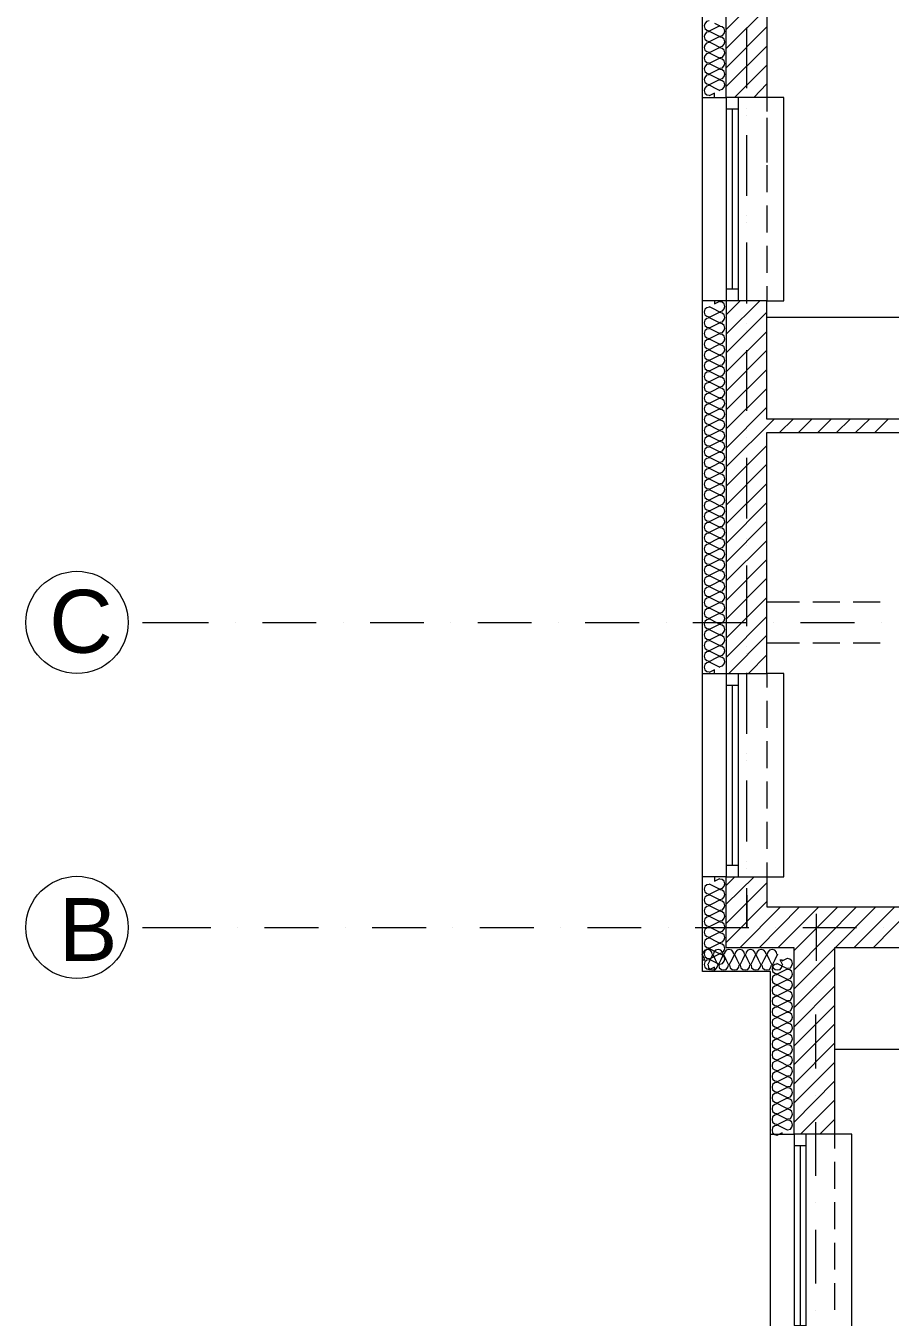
# Model space of a CAD drawing. Header units: millimetres. Extents: x 440 to 72591, y -28954 to 25941.
# Drawn here: x 441 to 5540, y -20330 to -12710 of the extents above; entities that cross this region are included whole.
import ezdxf

# ---------------------------------------------------------------- set-up
doc = ezdxf.new("R2010")
doc.units = ezdxf.units.MM
doc.layers.add('podkład', color=7, linetype='Continuous')
doc.styles.get("Standard").update_dxf_attribs({"font": 'arial.ttf'})

msp = doc.modelspace()

# ---------------------------------------------------------------- linework, layer by layer
at = {"layer": 'podkład', "color": 7, "lineweight": 5, "transparency": 33554572}
for points in [[(14649.7, -23789), (11751.2, -23789), (11751.2, -24287.4), (6462.4, -24287.4), (6462.4, -24147.7), (5462.4, -24147.7), (5462.4, -24287.4), (4833.8, -24287.4), (4833.8, -18290.6), (4433.8, -18290.6), (4433.8, -9973.1), (5503.6, -9973.1), (5503.6, -10112.8), (6503.6, -10112.8), (6503.6, -9973.1), (15341.7, -9973.1)], [(4433.8, -13131.8), (4573.5, -13131.8), (4573.5, -13201.7), (4573.5, -14262), (4643.3, -14262)], [(4643.3, -13131.8), (4643.3, -14331.8)], [(4811.6, -14331.8), (4913.1, -14331.8), (4913.1, -13131.8), (4811.6, -13131.8)], [(4643.3, -13201.7), (4573.5, -13201.7)], [(4608.4, -13201.7), (4608.4, -14262)], [(4811.6, -13252.5), (4811.6, -13516)], [(4573.5, -14262), (4573.5, -14331.8), (4433.8, -14331.8)], [(7773.5, -14430.2), (4811.6, -14430.2)], [(4433.8, -16531.8), (4573.5, -16531.8), (4573.5, -16601.7), (4573.5, -17662), (4643.3, -17662)], [(4643.3, -16531.8), (4643.3, -17731.8)], [(4811.6, -17731.8), (4913.1, -17731.8), (4913.1, -16531.8), (4811.6, -16531.8)], [(4643.3, -16601.7), (4573.5, -16601.7)], [(4608.4, -16601.7), (4608.4, -17662)], [(4573.5, -17662), (4573.5, -17731.8), (4433.8, -17731.8)], [(4833.8, -18906.4), (4833.8, -18646.1)], [(8843.3, -18750.9), (5211.6, -18750.9)], [(4833.8, -19249.3), (4973.5, -19249.3), (4973.5, -19319.1), (4973.5, -20379.4), (5043.3, -20379.4)], [(5043.3, -19249.3), (5043.3, -20449.3)], [(5211.6, -20449.3), (5313.1, -20449.3), (5313.1, -19249.3), (5211.6, -19249.3)], [(5043.3, -19319.1), (4973.5, -19319.1)], [(5008.4, -19319.1), (5008.4, -20379.4)]]:
    msp.add_lwpolyline(points, dxfattribs=at)
at = {"layer": 'podkład', "color": 1, "lineweight": 5, "transparency": 33554572}
for points in [[(4811.6, -10350.9), (4811.6, -13131.8), (4573.5, -13131.8), (4573.5, -10112.8), (5503.6, -10112.8), (5503.6, -10350.9)], [(4811.6, -14331.8), (4573.5, -14331.8), (4573.5, -16531.8), (4811.6, -16531.8), (4811.6, -15109.6), (8373.5, -15109.6), (8373.5, -15160.4), (8452.8, -15160.4), (8452.8, -14030.2), (8503.6, -14030.2), (8503.6, -13950.9), (8373.5, -13950.9), (8373.5, -14750.9), (7290.9, -14750.9), (7290.9, -15030.2), (4811.6, -15030.2)]]:
    msp.add_lwpolyline(points, close=True, dxfattribs=at)
at = {"layer": 'podkład', "color": 8, "lineweight": 5, "true_color": 0x808080, "transparency": 33554572}
for points in [[(4573.5, -12731.8), (4811.6, -12490.6)], [(4573.5, -12842.9), (4811.6, -12604.8)], [(4471.9, -12681), (4456, -12684.2), (4446.5, -12696.9), (4443.3, -12709.6), (4446.5, -12725.5), (4459.2, -12735), (4471.9, -12738.2)], [(4503.6, -12693.7), (4535.4, -12709.6), (4503.6, -12725.5), (4471.9, -12741.3), (4503.6, -12757.2), (4535.4, -12773.1), (4503.6, -12789), (4471.9, -12804.8), (4503.6, -12820.7), (4535.4, -12836.6), (4503.6, -12852.5), (4471.9, -12868.3), (4503.6, -12884.2), (4535.4, -12900.1), (4503.6, -12916), (4471.9, -12931.8), (4503.6, -12947.7), (4535.4, -12963.6), (4503.6, -12979.4), (4471.9, -12995.3), (4503.6, -13011.2), (4535.4, -13027.1), (4503.6, -13042.9), (4471.9, -13058.8), (4503.6, -13074.7), (4535.4, -13090.6)], [(4535.4, -12769.9), (4551.2, -12766.7), (4560.8, -12754), (4563.9, -12741.3), (4560.8, -12725.5), (4548.1, -12716), (4535.4, -12712.8)], [(4573.5, -12957.2), (4811.6, -12716)], [(4471.9, -12744.5), (4456, -12747.7), (4446.5, -12760.4), (4443.3, -12773.1), (4446.5, -12789), (4459.2, -12798.5), (4471.9, -12801.7)], [(4535.4, -12833.4), (4551.2, -12830.2), (4560.8, -12817.5), (4563.9, -12804.8), (4560.8, -12789), (4548.1, -12779.4), (4535.4, -12776.3)], [(4471.9, -12808), (4456, -12811.2), (4446.5, -12823.9), (4443.3, -12836.6), (4446.5, -12852.5), (4459.2, -12862), (4471.9, -12865.2)], [(4471.9, -12871.5), (4456, -12874.7), (4446.5, -12887.4), (4443.3, -12900.1), (4446.5, -12916), (4459.2, -12925.5), (4471.9, -12928.7)], [(4535.4, -12896.9), (4551.2, -12893.7), (4560.8, -12881), (4563.9, -12868.3), (4560.8, -12852.5), (4548.1, -12842.9), (4535.4, -12839.8)], [(4573.5, -13068.3), (4811.6, -12830.2)], [(4471.9, -12935), (4456, -12938.2), (4446.5, -12950.9), (4443.3, -12963.6), (4446.5, -12979.4), (4459.2, -12989), (4471.9, -12992.1)], [(4535.4, -12960.4), (4551.2, -12957.2), (4560.8, -12944.5), (4563.9, -12931.8), (4560.8, -12916), (4548.1, -12906.4), (4535.4, -12903.3)], [(4621.1, -13131.8), (4811.6, -12941.4)], [(4471.9, -12998.5), (4456, -13001.7), (4446.5, -13014.4), (4443.3, -13027.1), (4446.5, -13042.9), (4459.2, -13052.5), (4471.9, -13055.6)], [(4535.4, -13023.9), (4551.2, -13020.7), (4560.8, -13008), (4563.9, -12995.3), (4560.8, -12979.4), (4548.1, -12969.9), (4535.4, -12966.7)], [(4535.4, -13087.4), (4551.2, -13084.2), (4560.8, -13071.5), (4563.9, -13058.8), (4560.8, -13042.9), (4548.1, -13033.4), (4535.4, -13030.2)], [(4471.9, -13062), (4456, -13065.2), (4446.5, -13077.9), (4443.3, -13090.6), (4446.5, -13106.4), (4459.2, -13116), (4471.9, -13119.1)], [(4503.6, -13131.8), (4503.6, -13106.4), (4471.9, -13122.3)], [(4735.4, -13131.8), (4811.6, -13052.5)], [(4471.9, -14369.9), (4459.2, -14373.1), (4446.5, -14382.6), (4443.3, -14398.5), (4446.5, -14414.4), (4459.2, -14423.9), (4471.9, -14427.1)], [(4471.9, -14366.7), (4503.6, -14382.6), (4535.4, -14398.5), (4503.6, -14414.4), (4471.9, -14430.2), (4503.6, -14446.1), (4535.4, -14462), (4503.6, -14477.9), (4471.9, -14493.7), (4503.6, -14509.6), (4535.4, -14525.5), (4503.6, -14541.3), (4471.9, -14557.2), (4503.6, -14573.1), (4535.4, -14589), (4503.6, -14604.8), (4471.9, -14620.7), (4503.6, -14636.6), (4535.4, -14652.5), (4503.6, -14668.3), (4471.9, -14684.2), (4503.6, -14700.1), (4535.4, -14716), (4503.6, -14731.8), (4471.9, -14747.7), (4503.6, -14763.6), (4535.4, -14779.4), (4503.6, -14795.3), (4471.9, -14811.2), (4503.6, -14827.1), (4535.4, -14842.9), (4503.6, -14858.8), (4471.9, -14874.7), (4503.6, -14890.6), (4535.4, -14906.4), (4503.6, -14922.3), (4471.9, -14938.2), (4503.6, -14954), (4535.4, -14969.9), (4503.6, -14985.8), (4471.9, -15001.7), (4503.6, -15017.5), (4535.4, -15033.4), (4503.6, -15049.3), (4471.9, -15065.2), (4503.6, -15081), (4535.4, -15096.9), (4503.6, -15112.8), (4471.9, -15128.7), (4503.6, -15144.5), (4535.4, -15160.4), (4503.6, -15176.3), (4471.9, -15192.1), (4503.6, -15208), (4535.4, -15223.9), (4503.6, -15239.8), (4471.9, -15255.6), (4503.6, -15271.5), (4535.4, -15287.4), (4503.6, -15303.3), (4471.9, -15319.1), (4503.6, -15335), (4535.4, -15350.9), (4503.6, -15366.7), (4471.9, -15382.6), (4503.6, -15398.5), (4535.4, -15414.4), (4503.6, -15430.2), (4471.9, -15446.1), (4503.6, -15462), (4535.4, -15477.9), (4503.6, -15493.7), (4471.9, -15509.6), (4503.6, -15525.5), (4535.4, -15541.3), (4503.6, -15557.2), (4471.9, -15573.1), (4503.6, -15589), (4535.4, -15604.8), (4503.6, -15620.7), (4471.9, -15636.6), (4503.6, -15652.5), (4535.4, -15668.3), (4503.6, -15684.2), (4471.9, -15700.1), (4503.6, -15716), (4535.4, -15731.8), (4503.6, -15747.7), (4471.9, -15763.6), (4503.6, -15779.4), (4535.4, -15795.3), (4503.6, -15811.2), (4471.9, -15827.1), (4503.6, -15842.9), (4535.4, -15858.8), (4503.6, -15874.7), (4471.9, -15890.6), (4503.6, -15906.4), (4535.4, -15922.3), (4503.6, -15938.2), (4471.9, -15954), (4503.6, -15969.9), (4535.4, -15985.8), (4503.6, -16001.7), (4471.9, -16017.5), (4503.6, -16033.4), (4535.4, -16049.3), (4503.6, -16065.2), (4471.9, -16081), (4503.6, -16096.9), (4535.4, -16112.8), (4503.6, -16128.7), (4471.9, -16144.5), (4503.6, -16160.4), (4535.4, -16176.3), (4503.6, -16192.1), (4471.9, -16208), (4503.6, -16223.9), (4535.4, -16239.8), (4503.6, -16255.6), (4471.9, -16271.5), (4503.6, -16287.4), (4535.4, -16303.3), (4503.6, -16319.1), (4471.9, -16335), (4503.6, -16350.9), (4535.4, -16366.7), (4503.6, -16382.6), (4471.9, -16398.5), (4503.6, -16414.4), (4535.4, -16430.2), (4503.6, -16446.1), (4471.9, -16462), (4503.6, -16477.9), (4535.4, -16493.7)], [(4503.6, -14331.8), (4503.6, -14350.9), (4535.4, -14335)], [(4535.4, -14395.3), (4551.2, -14392.1), (4560.8, -14379.4), (4563.9, -14366.7), (4560.8, -14350.9), (4548.1, -14341.3), (4535.4, -14338.2)], [(4535.4, -14458.8), (4551.2, -14455.6), (4560.8, -14442.9), (4563.9, -14430.2), (4560.8, -14414.4), (4548.1, -14404.8), (4535.4, -14401.7)], [(4573.5, -14414.4), (4656, -14331.8)], [(4573.5, -14528.7), (4770.3, -14331.8)], [(4573.5, -14639.8), (4811.6, -14398.5)], [(4471.9, -14433.4), (4459.2, -14436.6), (4446.5, -14446.1), (4443.3, -14462), (4446.5, -14477.9), (4459.2, -14487.4), (4471.9, -14490.6)], [(4535.4, -14522.3), (4551.2, -14519.1), (4560.8, -14506.4), (4563.9, -14493.7), (4560.8, -14477.9), (4548.1, -14468.3), (4535.4, -14465.2)], [(4471.9, -14496.9), (4459.2, -14500.1), (4446.5, -14509.6), (4443.3, -14525.5), (4446.5, -14541.3), (4459.2, -14550.9), (4471.9, -14554)], [(4535.4, -14585.8), (4551.2, -14582.6), (4560.8, -14569.9), (4563.9, -14557.2), (4560.8, -14541.3), (4548.1, -14531.8), (4535.4, -14528.7)], [(4573.5, -14750.9), (4811.6, -14512.8)], [(4471.9, -14560.4), (4459.2, -14563.6), (4446.5, -14573.1), (4443.3, -14589), (4446.5, -14604.8), (4459.2, -14614.4), (4471.9, -14617.5)], [(4471.9, -14623.9), (4459.2, -14627.1), (4446.5, -14636.6), (4443.3, -14652.5), (4446.5, -14668.3), (4459.2, -14677.9), (4471.9, -14681)], [(4535.4, -14649.3), (4551.2, -14646.1), (4560.8, -14633.4), (4563.9, -14620.7), (4560.8, -14604.8), (4548.1, -14595.3), (4535.4, -14592.1)], [(4573.5, -14865.2), (4811.6, -14623.9)], [(4471.9, -14687.4), (4459.2, -14690.6), (4446.5, -14700.1), (4443.3, -14716), (4446.5, -14731.8), (4459.2, -14741.3), (4471.9, -14744.5)], [(4535.4, -14712.8), (4551.2, -14709.6), (4560.8, -14696.9), (4563.9, -14684.2), (4560.8, -14668.3), (4548.1, -14658.8), (4535.4, -14655.6)], [(4471.9, -14750.9), (4459.2, -14754), (4446.5, -14763.6), (4443.3, -14779.4), (4446.5, -14795.3), (4459.2, -14804.8), (4471.9, -14808)], [(4535.4, -14776.3), (4551.2, -14773.1), (4560.8, -14760.4), (4563.9, -14747.7), (4560.8, -14731.8), (4548.1, -14722.3), (4535.4, -14719.1)], [(4535.4, -14839.8), (4551.2, -14836.6), (4560.8, -14823.9), (4563.9, -14811.2), (4560.8, -14795.3), (4548.1, -14785.8), (4535.4, -14782.6)], [(4573.5, -14976.3), (4811.6, -14738.2)], [(4471.9, -14814.4), (4459.2, -14817.5), (4446.5, -14827.1), (4443.3, -14842.9), (4446.5, -14858.8), (4459.2, -14868.3), (4471.9, -14871.5)], [(4535.4, -14903.3), (4551.2, -14900.1), (4560.8, -14887.4), (4563.9, -14874.7), (4560.8, -14858.8), (4548.1, -14849.3), (4535.4, -14846.1)], [(4573.5, -15087.4), (4811.6, -14849.3)], [(4471.9, -14877.9), (4459.2, -14881), (4446.5, -14890.6), (4443.3, -14906.4), (4446.5, -14922.3), (4459.2, -14931.8), (4471.9, -14935)], [(4535.4, -14966.7), (4551.2, -14963.6), (4560.8, -14950.9), (4563.9, -14938.2), (4560.8, -14922.3), (4548.1, -14912.8), (4535.4, -14909.6)], [(4471.9, -14941.3), (4459.2, -14944.5), (4446.5, -14954), (4443.3, -14969.9), (4446.5, -14985.8), (4459.2, -14995.3), (4471.9, -14998.5)], [(4471.9, -15004.8), (4459.2, -15008), (4446.5, -15017.5), (4443.3, -15033.4), (4446.5, -15049.3), (4459.2, -15058.8), (4471.9, -15062)], [(4535.4, -15030.2), (4551.2, -15027.1), (4560.8, -15014.4), (4563.9, -15001.7), (4560.8, -14985.8), (4548.1, -14976.3), (4535.4, -14973.1)], [(4573.5, -15201.7), (4811.6, -14960.4)], [(4471.9, -15068.3), (4459.2, -15071.5), (4446.5, -15081), (4443.3, -15096.9), (4446.5, -15112.8), (4459.2, -15122.3), (4471.9, -15125.5)], [(4535.4, -15093.7), (4551.2, -15090.6), (4560.8, -15077.9), (4563.9, -15065.2), (4560.8, -15049.3), (4548.1, -15039.8), (4535.4, -15036.6)], [(4573.5, -15312.8), (4856, -15030.2)], [(4887.8, -15109.6), (4967.1, -15030.2)], [(4998.9, -15109.6), (5078.2, -15030.2)], [(5113.2, -15109.6), (5192.5, -15030.2)], [(5224.3, -15109.6), (5303.6, -15030.2)], [(5335.4, -15109.6), (5417.9, -15030.2)], [(5449.7, -15109.6), (5529, -15030.2)], [(4471.9, -15131.8), (4459.2, -15135), (4446.5, -15144.5), (4443.3, -15160.4), (4446.5, -15176.3), (4459.2, -15185.8), (4471.9, -15189)], [(4535.4, -15157.2), (4551.2, -15154), (4560.8, -15141.3), (4563.9, -15128.7), (4560.8, -15112.8), (4548.1, -15103.3), (4535.4, -15100.1)], [(4535.4, -15220.7), (4551.2, -15217.5), (4560.8, -15204.8), (4563.9, -15192.1), (4560.8, -15176.3), (4548.1, -15166.7), (4535.4, -15163.6)], [(4471.9, -15195.3), (4459.2, -15198.5), (4446.5, -15208), (4443.3, -15223.9), (4446.5, -15239.8), (4459.2, -15249.3), (4471.9, -15252.5)], [(4535.4, -15284.2), (4551.2, -15281), (4560.8, -15268.3), (4563.9, -15255.6), (4560.8, -15239.8), (4548.1, -15230.2), (4535.4, -15227.1)], [(4573.5, -15427.1), (4811.6, -15185.8)], [(4471.9, -15258.8), (4459.2, -15262), (4446.5, -15271.5), (4443.3, -15287.4), (4446.5, -15303.3), (4459.2, -15312.8), (4471.9, -15316)], [(4535.4, -15347.7), (4551.2, -15344.5), (4560.8, -15331.8), (4563.9, -15319.1), (4560.8, -15303.3), (4548.1, -15293.7), (4535.4, -15290.6)], [(4573.5, -15538.2), (4811.6, -15296.9)], [(4471.9, -15322.3), (4459.2, -15325.5), (4446.5, -15335), (4443.3, -15350.9), (4446.5, -15366.7), (4459.2, -15376.3), (4471.9, -15379.4)], [(4471.9, -15385.8), (4459.2, -15389), (4446.5, -15398.5), (4443.3, -15414.4), (4446.5, -15430.2), (4459.2, -15439.8), (4471.9, -15442.9)], [(4535.4, -15411.2), (4551.2, -15408), (4560.8, -15395.3), (4563.9, -15382.6), (4560.8, -15366.7), (4548.1, -15357.2), (4535.4, -15354)], [(4471.9, -15449.3), (4459.2, -15452.5), (4446.5, -15462), (4443.3, -15477.9), (4446.5, -15493.7), (4459.2, -15503.3), (4471.9, -15506.4)], [(4535.4, -15474.7), (4551.2, -15471.5), (4560.8, -15458.8), (4563.9, -15446.1), (4560.8, -15430.2), (4548.1, -15420.7), (4535.4, -15417.5)], [(4573.5, -15649.3), (4811.6, -15411.2)], [(4471.9, -15512.8), (4459.2, -15516), (4446.5, -15525.5), (4443.3, -15541.3), (4446.5, -15557.2), (4459.2, -15566.7), (4471.9, -15569.9)], [(4535.4, -15538.2), (4551.2, -15535), (4560.8, -15522.3), (4563.9, -15509.6), (4560.8, -15493.7), (4548.1, -15484.2), (4535.4, -15481)], [(4535.4, -15601.7), (4551.2, -15598.5), (4560.8, -15585.8), (4563.9, -15573.1), (4560.8, -15557.2), (4548.1, -15547.7), (4535.4, -15544.5)], [(4573.5, -15763.6), (4811.6, -15522.3)], [(4471.9, -15576.3), (4459.2, -15579.4), (4446.5, -15589), (4443.3, -15604.8), (4446.5, -15620.7), (4459.2, -15630.2), (4471.9, -15633.4)], [(4535.4, -15665.2), (4551.2, -15662), (4560.8, -15649.3), (4563.9, -15636.6), (4560.8, -15620.7), (4548.1, -15611.2), (4535.4, -15608)], [(4471.9, -15639.8), (4459.2, -15642.9), (4446.5, -15652.5), (4443.3, -15668.3), (4446.5, -15684.2), (4459.2, -15693.7), (4471.9, -15696.9)], [(4535.4, -15728.7), (4551.2, -15725.5), (4560.8, -15712.8), (4563.9, -15700.1), (4560.8, -15684.2), (4548.1, -15674.7), (4535.4, -15671.5)], [(4573.5, -15874.7), (4811.6, -15633.4)], [(4471.9, -15703.3), (4459.2, -15706.4), (4446.5, -15716), (4443.3, -15731.8), (4446.5, -15747.7), (4459.2, -15757.2), (4471.9, -15760.4)], [(4471.9, -15766.7), (4459.2, -15769.9), (4446.5, -15779.4), (4443.3, -15795.3), (4446.5, -15811.2), (4459.2, -15820.7), (4471.9, -15823.9)], [(4535.4, -15792.1), (4551.2, -15789), (4560.8, -15776.3), (4563.9, -15763.6), (4560.8, -15747.7), (4548.1, -15738.2), (4535.4, -15735)], [(4573.5, -15985.8), (4811.6, -15747.7)], [(4471.9, -15830.2), (4459.2, -15833.4), (4446.5, -15842.9), (4443.3, -15858.8), (4446.5, -15874.7), (4459.2, -15884.2), (4471.9, -15887.4)], [(4535.4, -15855.6), (4551.2, -15852.5), (4560.8, -15839.8), (4563.9, -15827.1), (4560.8, -15811.2), (4548.1, -15801.7), (4535.4, -15798.5)], [(4471.9, -15893.7), (4459.2, -15896.9), (4446.5, -15906.4), (4443.3, -15922.3), (4446.5, -15938.2), (4459.2, -15947.7), (4471.9, -15950.9)], [(4535.4, -15919.1), (4551.2, -15916), (4560.8, -15903.3), (4563.9, -15890.6), (4560.8, -15874.7), (4548.1, -15865.2), (4535.4, -15862)], [(4535.4, -15982.6), (4551.2, -15979.4), (4560.8, -15966.7), (4563.9, -15954), (4560.8, -15938.2), (4548.1, -15928.7), (4535.4, -15925.5)], [(4573.5, -16100.1), (4811.6, -15858.8)], [(4471.9, -15957.2), (4459.2, -15960.4), (4446.5, -15969.9), (4443.3, -15985.8), (4446.5, -16001.7), (4459.2, -16011.2), (4471.9, -16014.4)], [(4535.4, -16046.1), (4551.2, -16042.9), (4560.8, -16030.2), (4563.9, -16017.5), (4560.8, -16001.7), (4548.1, -15992.1), (4535.4, -15989)], [(4573.5, -16211.2), (4811.6, -15969.9)], [(4471.9, -16020.7), (4459.2, -16023.9), (4446.5, -16033.4), (4443.3, -16049.3), (4446.5, -16065.2), (4459.2, -16074.7), (4471.9, -16077.9)], [(4535.4, -16109.6), (4551.2, -16106.4), (4560.8, -16093.7), (4563.9, -16081), (4560.8, -16065.2), (4548.1, -16055.6), (4535.4, -16052.5)], [(4471.9, -16084.2), (4459.2, -16087.4), (4446.5, -16096.9), (4443.3, -16112.8), (4446.5, -16128.7), (4459.2, -16138.2), (4471.9, -16141.3)], [(4471.9, -16147.7), (4459.2, -16150.9), (4446.5, -16160.4), (4443.3, -16176.3), (4446.5, -16192.1), (4459.2, -16201.7), (4471.9, -16204.8)], [(4535.4, -16173.1), (4551.2, -16169.9), (4560.8, -16157.2), (4563.9, -16144.5), (4560.8, -16128.7), (4548.1, -16119.1), (4535.4, -16116)], [(4573.5, -16322.3), (4811.6, -16084.2)], [(4471.9, -16211.2), (4459.2, -16214.4), (4446.5, -16223.9), (4443.3, -16239.8), (4446.5, -16255.6), (4459.2, -16265.2), (4471.9, -16268.3)], [(4535.4, -16236.6), (4551.2, -16233.4), (4560.8, -16220.7), (4563.9, -16208), (4560.8, -16192.1), (4548.1, -16182.6), (4535.4, -16179.4)], [(4573.5, -16436.6), (4811.6, -16195.3)], [(4471.9, -16274.7), (4459.2, -16277.9), (4446.5, -16287.4), (4443.3, -16303.3), (4446.5, -16319.1), (4459.2, -16328.7), (4471.9, -16331.8)], [(4535.4, -16300.1), (4551.2, -16296.9), (4560.8, -16284.2), (4563.9, -16271.5), (4560.8, -16255.6), (4548.1, -16246.1), (4535.4, -16242.9)], [(4535.4, -16363.6), (4551.2, -16360.4), (4560.8, -16347.7), (4563.9, -16335), (4560.8, -16319.1), (4548.1, -16309.6), (4535.4, -16306.4)], [(4589.3, -16531.8), (4811.6, -16306.4)], [(4471.9, -16338.2), (4459.2, -16341.3), (4446.5, -16350.9), (4443.3, -16366.7), (4446.5, -16382.6), (4459.2, -16392.1), (4471.9, -16395.3)], [(4535.4, -16427.1), (4551.2, -16423.9), (4560.8, -16411.2), (4563.9, -16398.5), (4560.8, -16382.6), (4548.1, -16373.1), (4535.4, -16369.9)], [(4471.9, -16401.7), (4459.2, -16404.8), (4446.5, -16414.4), (4443.3, -16430.2), (4446.5, -16446.1), (4459.2, -16455.6), (4471.9, -16458.8)], [(4535.4, -16490.6), (4551.2, -16487.4), (4560.8, -16474.7), (4563.9, -16462), (4560.8, -16446.1), (4548.1, -16436.6), (4535.4, -16433.4)], [(4703.6, -16531.8), (4811.6, -16420.7)], [(4471.9, -16465.2), (4459.2, -16468.3), (4446.5, -16477.9), (4443.3, -16493.7), (4446.5, -16509.6), (4459.2, -16519.1), (4471.9, -16522.3)], [(4503.6, -16531.8), (4503.6, -16509.6), (4471.9, -16525.5)], [(4503.6, -17731.8), (4503.6, -17757.2), (4535.4, -17741.3)], [(4535.4, -17801.7), (4551.2, -17798.5), (4560.8, -17785.8), (4563.9, -17773.1), (4560.8, -17757.2), (4548.1, -17747.7), (4535.4, -17744.5)], [(4573.5, -17782.6), (4624.3, -17731.8)], [(4573.5, -17893.7), (4738.5, -17731.8)], [(4471.9, -17776.3), (4459.2, -17779.4), (4446.5, -17789), (4443.3, -17804.8), (4446.5, -17820.7), (4459.2, -17830.2), (4471.9, -17833.4)], [(4471.9, -17773.1), (4503.6, -17789), (4535.4, -17804.8), (4503.6, -17820.7), (4471.9, -17836.6), (4503.6, -17852.5), (4535.4, -17868.3), (4503.6, -17884.2), (4471.9, -17900.1), (4503.6, -17916), (4535.4, -17931.8), (4503.6, -17947.7), (4471.9, -17963.6), (4503.6, -17979.4), (4535.4, -17995.3), (4503.6, -18011.2), (4471.9, -18027.1), (4503.6, -18042.9), (4535.4, -18058.8), (4503.6, -18074.7), (4471.9, -18090.6), (4503.6, -18106.4), (4535.4, -18122.3), (4503.6, -18138.2), (4471.9, -18154), (4503.6, -18169.9), (4535.4, -18185.8), (4503.6, -18201.7), (4471.9, -18217.5), (4503.6, -18233.4), (4535.4, -18249.3)], [(4535.4, -17865.2), (4551.2, -17862), (4560.8, -17849.3), (4563.9, -17836.6), (4560.8, -17820.7), (4548.1, -17811.2), (4535.4, -17808)], [(4573.5, -18008), (4811.6, -17766.7)], [(4471.9, -17839.8), (4459.2, -17842.9), (4446.5, -17852.5), (4443.3, -17868.3), (4446.5, -17884.2), (4459.2, -17893.7), (4471.9, -17896.9)], [(4471.9, -17903.3), (4459.2, -17906.4), (4446.5, -17916), (4443.3, -17931.8), (4446.5, -17947.7), (4459.2, -17957.2), (4471.9, -17960.4)], [(4535.4, -17928.7), (4551.2, -17925.5), (4560.8, -17912.8), (4563.9, -17900.1), (4560.8, -17884.2), (4548.1, -17874.7), (4535.4, -17871.5)], [(4573.5, -18119.1), (4811.6, -17877.9)], [(4471.9, -17966.7), (4459.2, -17969.9), (4446.5, -17979.4), (4443.3, -17995.3), (4446.5, -18011.2), (4459.2, -18020.7), (4471.9, -18023.9)], [(4535.4, -17992.1), (4551.2, -17989), (4560.8, -17976.3), (4563.9, -17963.6), (4560.8, -17947.7), (4548.1, -17938.2), (4535.4, -17935)], [(4652.8, -18150.9), (4894.1, -17909.6)], [(4767.1, -18150.9), (5005.2, -17909.6)], [(4878.2, -18150.9), (5119.5, -17909.6)], [(4973.5, -18166.7), (5230.6, -17909.6)], [(4973.5, -18281), (5341.7, -17909.6)], [(5214.7, -18150.9), (5456, -17909.6)], [(5325.8, -18150.9), (5567.1, -17909.6)], [(5440.1, -18150.9), (5678.2, -17909.6)], [(4471.9, -18030.2), (4459.2, -18033.4), (4446.5, -18042.9), (4443.3, -18058.8), (4446.5, -18074.7), (4459.2, -18084.2), (4471.9, -18087.4)], [(4535.4, -18055.6), (4551.2, -18052.5), (4560.8, -18039.8), (4563.9, -18027.1), (4560.8, -18011.2), (4548.1, -18001.7), (4535.4, -17998.5)], [(4471.9, -18093.7), (4459.2, -18096.9), (4446.5, -18106.4), (4443.3, -18122.3), (4446.5, -18138.2), (4459.2, -18147.7), (4471.9, -18150.9)], [(4535.4, -18119.1), (4551.2, -18116), (4560.8, -18103.3), (4563.9, -18090.6), (4560.8, -18074.7), (4548.1, -18065.2), (4535.4, -18062)], [(4535.4, -18182.6), (4551.2, -18179.4), (4560.8, -18166.7), (4563.9, -18154), (4560.8, -18138.2), (4548.1, -18128.7), (4535.4, -18125.5)], [(4433.8, -18220.7), (4446.5, -18220.7), (4430.6, -18189)], [(4490.9, -18189), (4487.8, -18176.3), (4478.2, -18163.6), (4462.4, -18160.4), (4446.5, -18163.6), (4437, -18176.3), (4433.8, -18189)], [(4471.9, -18157.2), (4459.2, -18160.4), (4446.5, -18169.9), (4443.3, -18185.8), (4446.5, -18201.7), (4459.2, -18211.2), (4471.9, -18214.4)], [(4875.1, -18189), (4859.2, -18220.7), (4843.3, -18252.5), (4827.4, -18220.7), (4811.6, -18189), (4795.7, -18220.7), (4779.8, -18252.5), (4763.9, -18220.7), (4748.1, -18189), (4732.2, -18220.7), (4716.3, -18252.5), (4700.5, -18220.7), (4684.6, -18189), (4668.7, -18220.7), (4652.8, -18252.5), (4637, -18220.7), (4621.1, -18189), (4605.2, -18220.7), (4589.3, -18252.5), (4573.5, -18220.7), (4557.6, -18189), (4541.7, -18220.7), (4525.8, -18252.5), (4510, -18220.7), (4494.1, -18189), (4478.2, -18220.7), (4462.4, -18252.5)], [(4554.4, -18189), (4551.2, -18176.3), (4541.7, -18163.6), (4525.8, -18160.4), (4510, -18163.6), (4500.5, -18176.3), (4497.3, -18189)], [(4535.4, -18246.1), (4551.2, -18242.9), (4560.8, -18230.2), (4563.9, -18217.5), (4560.8, -18201.7), (4548.1, -18192.1), (4535.4, -18189)], [(4617.9, -18189), (4614.7, -18176.3), (4605.2, -18163.6), (4589.3, -18160.4), (4573.5, -18163.6), (4563.9, -18176.3), (4560.8, -18189)], [(4681.4, -18189), (4678.2, -18176.3), (4668.7, -18163.6), (4652.8, -18160.4), (4637, -18163.6), (4627.4, -18176.3), (4624.3, -18189)], [(4744.9, -18189), (4741.7, -18176.3), (4732.2, -18163.6), (4716.3, -18160.4), (4700.5, -18163.6), (4690.9, -18176.3), (4687.8, -18189)], [(4808.4, -18189), (4805.2, -18176.3), (4795.7, -18163.6), (4779.8, -18160.4), (4763.9, -18163.6), (4754.4, -18176.3), (4751.2, -18189)], [(4871.9, -18189), (4868.7, -18176.3), (4859.2, -18163.6), (4843.3, -18160.4), (4827.4, -18163.6), (4817.9, -18176.3), (4814.7, -18189)], [(4906.8, -18252.5), (4890.9, -18220.7), (4903.6, -18220.7), (4903.6, -18227.1), (4935.4, -18211.2)], [(4973.5, -18392.1), (5211.6, -18154)], [(4471.9, -18220.7), (4459.2, -18223.9), (4446.5, -18233.4), (4443.3, -18249.3), (4446.5, -18265.2), (4459.2, -18274.7), (4471.9, -18277.9)], [(4465.5, -18252.5), (4468.7, -18268.3), (4481.4, -18277.9), (4494.1, -18281), (4510, -18277.9), (4519.5, -18265.2), (4522.7, -18252.5)], [(4503.6, -18290.6), (4503.6, -18265.2), (4471.9, -18281)], [(4529, -18252.5), (4532.2, -18268.3), (4544.9, -18277.9), (4557.6, -18281), (4573.5, -18277.9), (4583, -18265.2), (4586.2, -18252.5)], [(4592.5, -18252.5), (4595.7, -18268.3), (4608.4, -18277.9), (4621.1, -18281), (4637, -18277.9), (4646.5, -18265.2), (4649.7, -18252.5)], [(4656, -18252.5), (4659.2, -18268.3), (4671.9, -18277.9), (4684.6, -18281), (4700.5, -18277.9), (4710, -18265.2), (4713.1, -18252.5)], [(4719.5, -18252.5), (4722.7, -18268.3), (4735.4, -18277.9), (4748.1, -18281), (4763.9, -18277.9), (4773.5, -18265.2), (4776.6, -18252.5)], [(4783, -18252.5), (4786.2, -18268.3), (4798.9, -18277.9), (4811.6, -18281), (4827.4, -18277.9), (4837, -18265.2), (4840.1, -18252.5)], [(4871.9, -18246.1), (4859.2, -18249.3), (4846.5, -18258.8), (4843.3, -18274.7), (4846.5, -18290.6), (4859.2, -18300.1), (4871.9, -18303.3)], [(4846.5, -18252.5), (4849.7, -18268.3), (4862.4, -18277.9), (4875.1, -18281), (4890.9, -18277.9), (4900.5, -18265.2), (4903.6, -18252.5)], [(4935.4, -19227.1), (4903.6, -19211.2), (4871.9, -19195.3), (4903.6, -19179.4), (4935.4, -19163.6), (4903.6, -19147.7), (4871.9, -19131.8), (4903.6, -19116), (4935.4, -19100.1), (4903.6, -19084.2), (4871.9, -19068.3), (4903.6, -19052.5), (4935.4, -19036.6), (4903.6, -19020.7), (4871.9, -19004.8), (4903.6, -18989), (4935.4, -18973.1), (4903.6, -18957.2), (4871.9, -18941.3), (4903.6, -18925.5), (4935.4, -18909.6), (4903.6, -18893.7), (4871.9, -18877.9), (4903.6, -18862), (4935.4, -18846.1), (4903.6, -18830.2), (4871.9, -18814.4), (4903.6, -18798.5), (4935.4, -18782.6), (4903.6, -18766.7), (4871.9, -18750.9), (4903.6, -18735), (4935.4, -18719.1), (4903.6, -18703.3), (4871.9, -18687.4), (4903.6, -18671.5), (4935.4, -18655.6), (4903.6, -18639.8), (4871.9, -18623.9), (4903.6, -18608), (4935.4, -18592.1), (4903.6, -18576.3), (4871.9, -18560.4), (4903.6, -18544.5), (4935.4, -18528.7), (4903.6, -18512.8), (4871.9, -18496.9), (4903.6, -18481), (4935.4, -18465.2), (4903.6, -18449.3), (4871.9, -18433.4), (4903.6, -18417.5), (4935.4, -18401.7), (4903.6, -18385.8), (4871.9, -18369.9), (4903.6, -18354), (4935.4, -18338.2), (4903.6, -18322.3), (4871.9, -18306.4), (4903.6, -18290.6), (4935.4, -18274.7), (4903.6, -18258.8), (4871.9, -18242.9)], [(4935.4, -18271.5), (4951.2, -18268.3), (4960.8, -18255.6), (4963.9, -18242.9), (4960.8, -18227.1), (4948.1, -18217.5), (4935.4, -18214.4)], [(4935.4, -18335), (4951.2, -18331.8), (4960.8, -18319.1), (4963.9, -18306.4), (4960.8, -18290.6), (4948.1, -18281), (4935.4, -18277.9)], [(4973.5, -18503.3), (5211.6, -18265.2)], [(4871.9, -18309.6), (4859.2, -18312.8), (4846.5, -18322.3), (4843.3, -18338.2), (4846.5, -18354), (4859.2, -18363.6), (4871.9, -18366.7)], [(4935.4, -18398.5), (4951.2, -18395.3), (4960.8, -18382.6), (4963.9, -18369.9), (4960.8, -18354), (4948.1, -18344.5), (4935.4, -18341.3)], [(4871.9, -18373.1), (4859.2, -18376.3), (4846.5, -18385.8), (4843.3, -18401.7), (4846.5, -18417.5), (4859.2, -18427.1), (4871.9, -18430.2)], [(4871.9, -18436.6), (4859.2, -18439.8), (4846.5, -18449.3), (4843.3, -18465.2), (4846.5, -18481), (4859.2, -18490.6), (4871.9, -18493.7)], [(4935.4, -18462), (4951.2, -18458.8), (4960.8, -18446.1), (4963.9, -18433.4), (4960.8, -18417.5), (4948.1, -18408), (4935.4, -18404.8)], [(4973.5, -18617.5), (5211.6, -18376.3)], [(4871.9, -18500.1), (4859.2, -18503.3), (4846.5, -18512.8), (4843.3, -18528.7), (4846.5, -18544.5), (4859.2, -18554), (4871.9, -18557.2)], [(4935.4, -18525.5), (4951.2, -18522.3), (4960.8, -18509.6), (4963.9, -18496.9), (4960.8, -18481), (4948.1, -18471.5), (4935.4, -18468.3)], [(4973.5, -18728.6), (5211.6, -18490.6)], [(4871.9, -18563.6), (4859.2, -18566.7), (4846.5, -18576.3), (4843.3, -18592.1), (4846.5, -18608), (4859.2, -18617.5), (4871.9, -18620.7)], [(4935.4, -18589), (4951.2, -18585.8), (4960.8, -18573.1), (4963.9, -18560.4), (4960.8, -18544.5), (4948.1, -18535), (4935.4, -18531.8)], [(4871.9, -18627.1), (4859.2, -18630.2), (4846.5, -18639.8), (4843.3, -18655.6), (4846.5, -18671.5), (4859.2, -18681), (4871.9, -18684.2)], [(4935.4, -18652.5), (4951.2, -18649.3), (4960.8, -18636.6), (4963.9, -18623.9), (4960.8, -18608), (4948.1, -18598.5), (4935.4, -18595.3)], [(4935.4, -18716), (4951.2, -18712.8), (4960.8, -18700.1), (4963.9, -18687.4), (4960.8, -18671.5), (4948.1, -18662), (4935.4, -18658.8)], [(4973.5, -18839.8), (5211.6, -18601.7)], [(4871.9, -18690.6), (4859.2, -18693.7), (4846.5, -18703.3), (4843.3, -18719.1), (4846.5, -18735), (4859.2, -18744.5), (4871.9, -18747.7)], [(4935.4, -18779.4), (4951.2, -18776.3), (4960.8, -18763.6), (4963.9, -18750.9), (4960.8, -18735), (4948.1, -18725.5), (4935.4, -18722.3)], [(4973.5, -18954), (5211.6, -18712.8)], [(4871.9, -18754), (4859.2, -18757.2), (4846.5, -18766.7), (4843.3, -18782.6), (4846.5, -18798.5), (4859.2, -18808), (4871.9, -18811.2)], [(4871.9, -18817.5), (4859.2, -18820.7), (4846.5, -18830.2), (4843.3, -18846.1), (4846.5, -18862), (4859.2, -18871.5), (4871.9, -18874.7)], [(4935.4, -18842.9), (4951.2, -18839.8), (4960.8, -18827.1), (4963.9, -18814.4), (4960.8, -18798.5), (4948.1, -18789), (4935.4, -18785.8)], [(4871.9, -18881), (4859.2, -18884.2), (4846.5, -18893.7), (4843.3, -18909.6), (4846.5, -18925.5), (4859.2, -18935), (4871.9, -18938.2)], [(4935.4, -18906.4), (4951.2, -18903.3), (4960.8, -18890.6), (4963.9, -18877.9), (4960.8, -18862), (4948.1, -18852.5), (4935.4, -18849.3)], [(4973.5, -19065.2), (5211.6, -18827.1)], [(4871.9, -18944.5), (4859.2, -18947.7), (4846.5, -18957.2), (4843.3, -18973.1), (4846.5, -18989), (4859.2, -18998.5), (4871.9, -19001.7)], [(4935.4, -18969.9), (4951.2, -18966.7), (4960.8, -18954), (4963.9, -18941.3), (4960.8, -18925.5), (4948.1, -18916), (4935.4, -18912.8)], [(4973.5, -19179.4), (5211.6, -18938.2)], [(4871.9, -19008), (4859.2, -19011.2), (4846.5, -19020.7), (4843.3, -19036.6), (4846.5, -19052.5), (4859.2, -19062), (4871.9, -19065.2)], [(4935.4, -19033.4), (4951.2, -19030.2), (4960.8, -19017.5), (4963.9, -19004.8), (4960.8, -18989), (4948.1, -18979.4), (4935.4, -18976.3)], [(4935.4, -19096.9), (4951.2, -19093.7), (4960.8, -19081), (4963.9, -19068.3), (4960.8, -19052.5), (4948.1, -19042.9), (4935.4, -19039.8)], [(5011.6, -19249.3), (5211.6, -19049.3)], [(4871.9, -19071.5), (4859.2, -19074.7), (4846.5, -19084.2), (4843.3, -19100.1), (4846.5, -19116), (4859.2, -19125.5), (4871.9, -19128.6)], [(4935.4, -19160.4), (4951.2, -19157.2), (4960.8, -19144.5), (4963.9, -19131.8), (4960.8, -19116), (4948.1, -19106.4), (4935.4, -19103.3)], [(4871.9, -19135), (4859.2, -19138.2), (4846.5, -19147.7), (4843.3, -19163.6), (4846.5, -19179.4), (4859.2, -19189), (4871.9, -19192.1)], [(4871.9, -19198.5), (4859.2, -19201.7), (4846.5, -19211.2), (4843.3, -19227.1), (4846.5, -19242.9), (4859.2, -19252.5), (4871.9, -19255.6)], [(4935.4, -19223.9), (4951.2, -19220.7), (4960.8, -19208), (4963.9, -19195.3), (4960.8, -19179.4), (4948.1, -19169.9), (4935.4, -19166.7)], [(5125.8, -19249.3), (5211.6, -19163.6)], [(4903.6, -19249.3), (4903.6, -19242.9), (4871.9, -19258.8)]]:
    msp.add_lwpolyline(points, dxfattribs=at)
at = {"layer": 'podkład', "color": 6, "lineweight": 5, "transparency": 33554572}
for points in [[(4694.1, -13036.6), (4694.1, -12719.1)], [(4694.1, -13077.9), (4694.1, -12760.4)], [(4694.1, -13195.3), (4694.1, -13195.3)], [(4694.1, -13236.6), (4694.1, -13236.6)], [(4694.1, -13671.5), (4694.1, -13354)], [(4694.1, -13712.8), (4694.1, -13395.3)], [(4694.1, -13830.2), (4694.1, -13830.2)], [(4694.1, -13871.5), (4694.1, -13871.5)], [(4694.1, -14306.4), (4694.1, -13989)], [(4694.1, -14347.7), (4694.1, -14030.2)], [(4694.1, -14465.2), (4694.1, -14465.2)], [(4694.1, -14506.4), (4694.1, -14506.4)], [(4694.1, -14941.3), (4694.1, -14623.9)], [(4694.1, -14982.6), (4694.1, -14665.2)], [(4694.1, -15100.1), (4694.1, -15100.1)], [(4694.1, -15141.3), (4694.1, -15141.3)], [(4694.1, -15576.3), (4694.1, -15258.8)], [(4694.1, -15617.5), (4694.1, -15300.1)], [(4694.1, -15735), (4694.1, -15735)], [(4694.1, -15776.3), (4694.1, -15776.3)], [(4694.1, -16211.2), (4694.1, -15893.7)], [(4694.1, -16252.5), (4694.1, -15935)], [(1129, -16230.2), (1519.5, -16230.2)], [(1678.2, -16230.2), (1678.2, -16230.2)], [(1837, -16230.2), (2154.4, -16230.2)], [(2313.2, -16230.2), (2313.2, -16230.2)], [(2471.9, -16230.2), (2789.3, -16230.2)], [(2948.1, -16230.2), (2948.1, -16230.2)], [(3106.8, -16230.2), (3424.3, -16230.2)], [(3583, -16230.2), (3583, -16230.2)], [(3741.7, -16230.2), (4059.2, -16230.2)], [(4217.9, -16230.2), (4217.9, -16230.2)], [(4376.6, -16230.2), (4694.1, -16230.2)], [(4852.8, -16230.2), (4852.8, -16230.2)], [(5011.6, -16230.2), (5329, -16230.2)], [(5487.8, -16230.2), (5487.8, -16230.2)], [(4694.1, -16369.9), (4694.1, -16369.9)], [(4694.1, -16411.2), (4694.1, -16411.2)], [(4694.1, -16846.1), (4694.1, -16528.7)], [(4694.1, -16887.4), (4694.1, -16569.9)], [(4694.1, -17004.8), (4694.1, -17004.8)], [(4694.1, -17046.1), (4694.1, -17046.1)], [(4694.1, -17481), (4694.1, -17163.6)], [(4694.1, -17522.3), (4694.1, -17204.8)], [(4694.1, -17639.8), (4694.1, -17639.8)], [(4694.1, -17681), (4694.1, -17681)], [(4694.1, -17839.8), (4694.1, -18030.2), (4694.1, -17798.5)], [(5103.6, -17950.9), (5103.6, -18227.1)], [(1129, -18030.2), (1532.2, -18030.2)], [(1690.9, -18030.2), (1690.9, -18030.2)], [(1849.7, -18030.2), (2167.1, -18030.2)], [(2325.8, -18030.2), (2325.8, -18030.2)], [(2484.6, -18030.2), (2802, -18030.2)], [(2960.8, -18030.2), (2960.8, -18030.2)], [(3119.5, -18030.2), (3437, -18030.2)], [(3595.7, -18030.2), (3595.7, -18030.2)], [(3754.4, -18030.2), (4071.9, -18030.2)], [(4230.6, -18030.2), (4230.6, -18030.2)], [(4389.3, -18030.2), (4706.8, -18030.2)], [(4865.5, -18030.2), (4865.5, -18030.2)], [(5024.3, -18030.2), (5341.7, -18030.2)], [(5500.5, -18030.2), (5500.5, -18030.2)], [(5103.6, -18385.8), (5103.6, -18385.8)], [(5100.4, -18544.5), (5100.4, -18862)], [(5100.4, -19020.7), (5100.4, -19020.7)], [(5100.4, -19179.4), (5100.4, -19496.9)], [(5100.4, -19655.6), (5100.4, -19655.6)], [(5100.4, -19814.4), (5100.4, -20131.8)], [(5100.4, -20290.6), (5100.4, -20290.6)]]:
    msp.add_lwpolyline(points, dxfattribs=at)
at = {"layer": 'podkład', "lineweight": 5, "transparency": 33554572}
for points in [[(4811.6, -13131.8), (4811.6, -13214.4)], [(4811.6, -13293.7), (4811.6, -13452.5)], [(4811.6, -13531.8), (4811.6, -13690.6)], [(4811.6, -13769.9), (4811.6, -13928.7)], [(4811.6, -14008), (4811.6, -14166.7)], [(4811.6, -14246.1), (4811.6, -14331.8)], [(4811.6, -16109.6), (5005.2, -16109.6)], [(5084.6, -16109.6), (5243.3, -16109.6)], [(5322.7, -16109.6), (5481.4, -16109.6)], [(4811.6, -16350.9), (5005.2, -16350.9)], [(5084.6, -16350.9), (5243.3, -16350.9)], [(5322.7, -16350.9), (5481.4, -16350.9)], [(4811.6, -16531.8), (4811.6, -16614.4)], [(4811.6, -16693.7), (4811.6, -16852.5)], [(4811.6, -16931.8), (4811.6, -17090.6)], [(4811.6, -17169.9), (4811.6, -17328.6)], [(4811.6, -17408), (4811.6, -17566.7)], [(4811.6, -17646.1), (4811.6, -17731.8)], [(5211.6, -19249.3), (5211.6, -19335)], [(5211.6, -19414.4), (5211.6, -19573.1)], [(5211.6, -19652.5), (5211.6, -19811.2)], [(5211.6, -19890.6), (5211.6, -20049.3)], [(5211.6, -20128.6), (5211.6, -20287.4)]]:
    msp.add_lwpolyline(points, dxfattribs=at)
at = {"layer": 'podkład', "color": 1, "lineweight": 5, "transparency": 33554572}
msp.add_lwpolyline([(8360.8, -18150.9), (5211.6, -18150.9), (5211.6, -19249.3), (4973.5, -19249.3), (4973.5, -18150.9), (4573.5, -18150.9), (4573.5, -17731.8), (4811.6, -17731.8), (4811.6, -17909.6), (8373.5, -17909.6)], dxfattribs=at)
at = {"layer": 'podkład', "color": 7, "lineweight": 5, "transparency": 33554572}
for centre in [(742.7, -16230.4), (742.7, -18030.4)]:
    msp.add_circle(centre, 301.7, dxfattribs=at)

# ---------------------------------------------------------------- texts
at = {"layer": 'podkład', "lineweight": 5, "transparency": 33554572, "char_height": 371.1, "attachment_point": 1}
for s, insert in [('C', (578.6, -16038.2)), ('B', (635.9, -17857.5))]:
    msp.add_mtext_dynamic_manual_height_columns(s, width=331.49, gutter_width=11.6, heights=[0], dxfattribs=dict(at, insert=insert))

doc.saveas('drawing.dxf')
